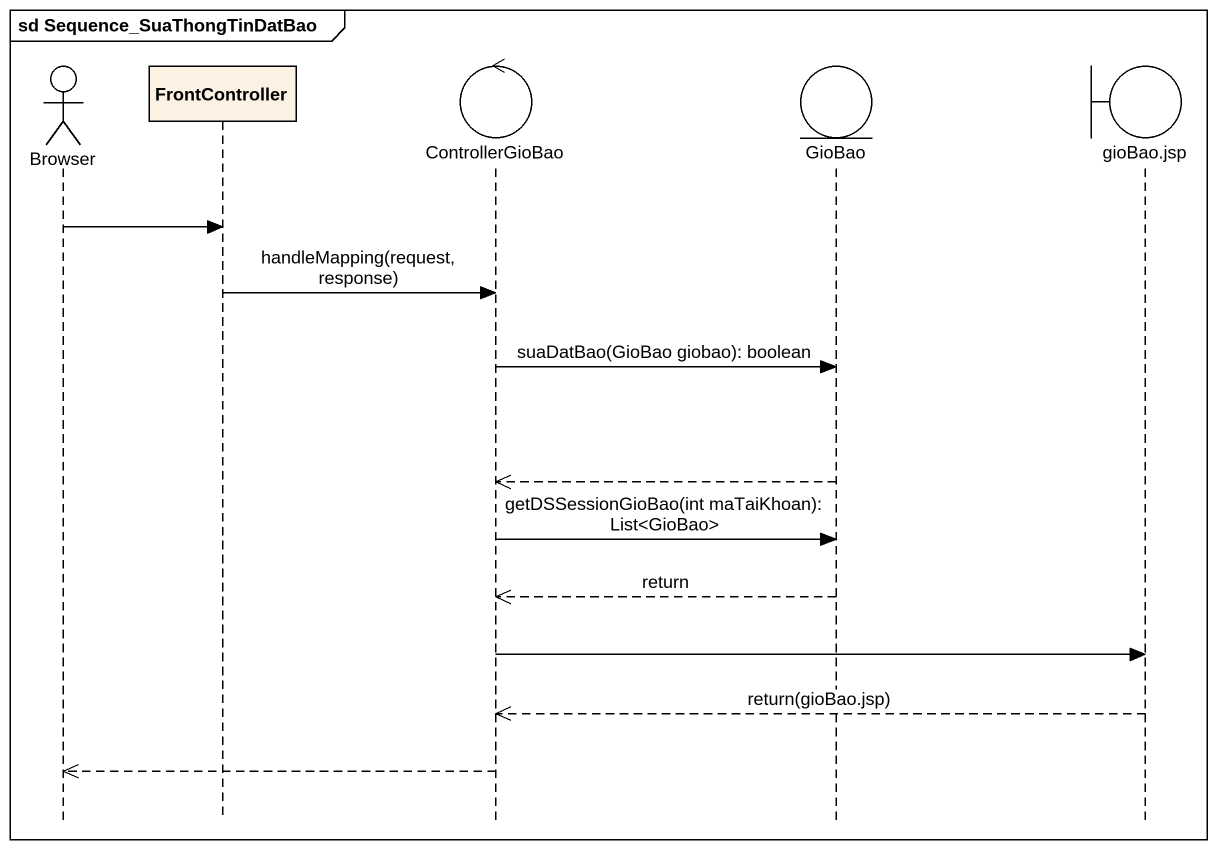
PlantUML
@startuml
mainframe sd Sequence_SuaThongTinDatBao
hide footbox
actor Browser
participant FrontController
control ControllerGioBao
entity GioBao
boundary "gioBao.jsp" as gioBao_jsp

Browser -> FrontController
FrontController -> ControllerGioBao : handleMapping(request, response)
ControllerGioBao -> GioBao : suaDatBao(GioBao giobao): boolean
GioBao -->> ControllerGioBao
ControllerGioBao -> GioBao : getDSSessionGioBao(int maTaiKhoan): List<GioBao>
GioBao -->> ControllerGioBao : return
ControllerGioBao -> gioBao_jsp
gioBao_jsp -->> ControllerGioBao : return(gioBao.jsp)
ControllerGioBao -->> Browser
@enduml
